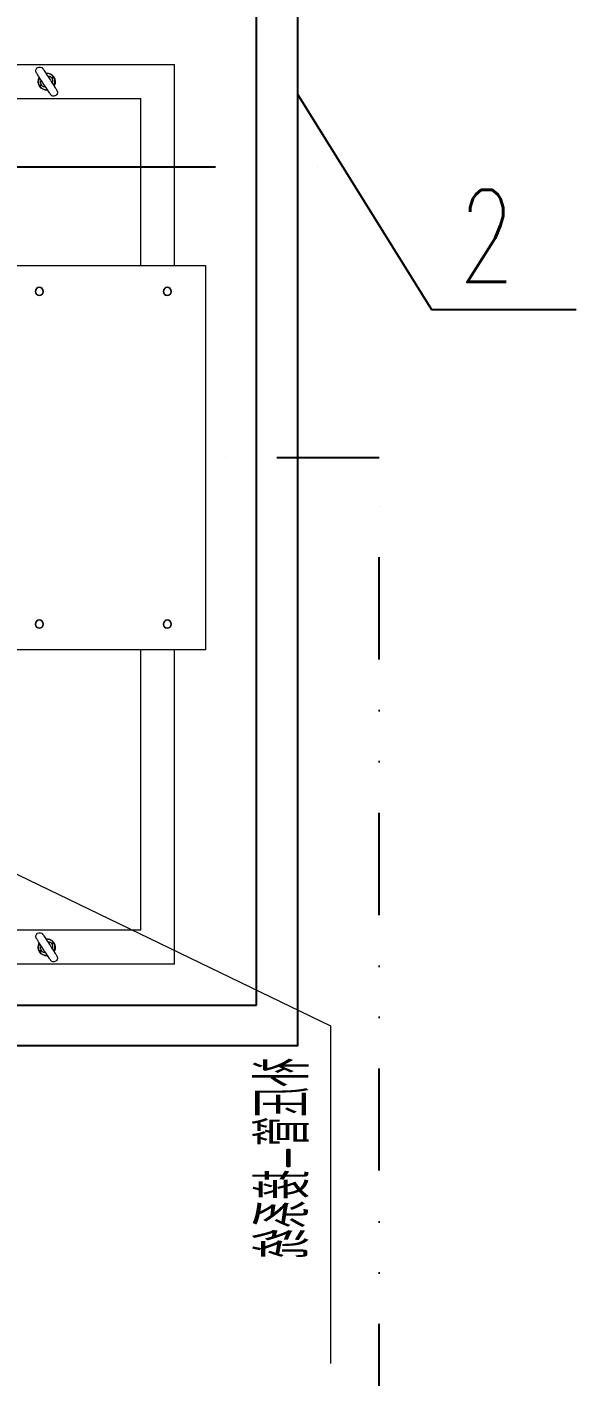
# Model space of a CAD drawing. Extents: x 179183 to 294833, y 947252 to 1004652.
# Drawn here: x 264878 to 267563, y 970637 to 977236 of the extents above; entities that cross this region are included whole.
import ezdxf

# ---------------------------------------------------------------- set-up
doc = ezdxf.new("R2010")
doc.units = 0
doc.header["$LTSCALE"] = 1000
doc.linetypes.add('DASHDOT', pattern=[1, 0.5, -0.25, 0, -0.25])
doc.linetypes.add('DIVIDE', pattern=[1.25, 0.5, -0.25, 0, -0.25, 0, -0.25])
for name, color, linetype in [('a_bz', 2, 'Continuous'), ('a_shb', 2, 'Continuous'), ('a_shb_bz', 2, 'Continuous'), ('a_shb_jc', 5, 'Continuous')]:
    doc.layers.add(name, color=color, linetype=linetype)
doc.layers.add('a_shb_ls', color=32, linetype='Continuous', lineweight=13)
doc.styles.add('GB标准字体', font='gbenor.shx', dxfattribs={"width": 0.8, "bigfont": 'gbcbig.shx'})
doc.styles.add('ROMANC', font='simplex.shx', dxfattribs={"width": 0.7, "height": 800, "bigfont": 'gbcbig.shx'})

# ---------------------------------------------------------------- blocks, each defined once
blk = doc.blocks.new('落地式膨胀箱')
at = {"layer": 'a_shb', "color": 1, "linetype": 'DASHDOT'}
blk.add_line((-350, 1950), (-350, -850), dxfattribs=at)
at = {"layer": 'a_shb'}
for p, q in [((1700, 1750), (1700, -650)), ((1700, -650), (-2400, -650))]:
    blk.add_line(p, q, dxfattribs=at)
at = {"layer": 'a_shb', "linetype": 'Continuous', "lineweight": 15}
for p, q in [((-600, 1550), (-600, -450)), ((1600, -450), (1600, 549)), ((-517.1, 332.4), (-517.1, -367.1)), ((1517.1, -367.1), (1517.1, 332.4)), ((-107.9, -525.9), (-107.9, -56.5)), ((830.9, -525.9), (830.9, -56.5)), ((-589.9, -127.8), (-589.6, -128)), ((-589.6, -128), (-588.9, -128.4)), ((-588.9, -128.4), (-587.7, -129.2)), ((-587.7, -129.2), (-586.1, -130.3)), ((-586.1, -130.3), (-584, -131.6)), ((-584, -131.6), (-581.6, -133.2)), ((-579.4, -112.2), (-579.6, -112.1)), ((-578.6, -112.7), (-579.4, -112.2)), ((-577.4, -113.5), (-578.6, -112.7)), ((-575.8, -114.6), (-577.4, -113.5)), ((-573.7, -115.9), (-575.8, -114.6)), ((-571.3, -117.5), (-573.7, -115.9)), ((-568.5, -119.3), (-571.3, -117.5)), ((-565.5, -121.3), (-568.5, -119.3)), ((-562.2, -123.5), (-565.5, -121.3)), ((-558.7, -125.7), (-562.2, -123.5)), ((-555.2, -128), (-558.7, -125.7)), ((-551.6, -130.4), (-555.2, -128)), ((-548.1, -132.7), (-551.6, -130.4)), ((1527.2, -127.8), (1527.4, -128)), ((1527.4, -128), (1528.2, -128.4)), ((1528.2, -128.4), (1529.4, -129.2)), ((1529.4, -129.2), (1531, -130.3)), ((1531, -130.3), (1533.1, -131.6)), ((1533.1, -131.6), (1535.5, -133.2)), ((1537.7, -112.2), (1537.5, -112.1)), ((1538.4, -112.7), (1537.7, -112.2)), ((1539.6, -113.5), (1538.4, -112.7)), ((1541.3, -114.6), (1539.6, -113.5)), ((1543.3, -115.9), (1541.3, -114.6)), ((1545.8, -117.5), (1543.3, -115.9)), ((1548.6, -119.3), (1545.8, -117.5)), ((1551.6, -121.3), (1548.6, -119.3)), ((1554.9, -123.5), (1551.6, -121.3)), ((1558.3, -125.7), (1554.9, -123.5)), ((1561.9, -128), (1558.3, -125.7)), ((1565.5, -130.4), (1561.9, -128)), ((1569, -132.7), (1565.5, -130.4)), ((-581.6, -133.2), (-578.8, -135)), ((-578.8, -135), (-575.7, -137)), ((-575.7, -137), (-572.4, -139.2)), ((-572.4, -139.2), (-569, -141.4)), ((-569, -141.4), (-565.5, -143.7)), ((-565.5, -143.7), (-561.9, -146.1)), ((-561.9, -146.1), (-558.3, -148.4)), ((-558.3, -148.4), (-554.9, -150.6)), ((-554.9, -150.6), (-551.6, -152.8)), ((-551.6, -152.8), (-548.6, -154.8)), ((-548.6, -154.8), (-545.8, -156.6)), ((-544.6, -134.9), (-548.1, -132.7)), ((-545.8, -156.6), (-543.3, -158.2)), ((-541.3, -137.1), (-544.6, -134.9)), ((-543.3, -158.2), (-541.3, -159.5)), ((-538.3, -139.1), (-541.3, -137.1)), ((-541.3, -159.5), (-539.6, -160.6)), ((-539.6, -160.6), (-538.4, -161.4)), ((-538.4, -161.4), (-537.7, -161.9)), ((-535.5, -140.9), (-538.3, -139.1)), ((-537.7, -161.9), (-537.5, -162)), ((-533.1, -142.5), (-535.5, -140.9)), ((-531, -143.8), (-533.1, -142.5)), ((-529.4, -144.9), (-531, -143.8)), ((-528.2, -145.7), (-529.4, -144.9)), ((-527.4, -146.2), (-528.2, -145.7)), ((-527.2, -146.3), (-527.4, -146.2)), ((1535.5, -133.2), (1538.3, -135)), ((1538.3, -135), (1541.3, -137)), ((1541.3, -137), (1544.6, -139.2)), ((1544.6, -139.2), (1548.1, -141.4)), ((1548.1, -141.4), (1551.6, -143.7)), ((1551.6, -143.7), (1555.2, -146.1)), ((1555.2, -146.1), (1558.7, -148.4)), ((1558.7, -148.4), (1562.2, -150.6)), ((1562.2, -150.6), (1565.5, -152.8)), ((1565.5, -152.8), (1568.5, -154.8)), ((1568.5, -154.8), (1571.3, -156.6)), ((1572.4, -134.9), (1569, -132.7)), ((1571.3, -156.6), (1573.7, -158.2)), ((1575.7, -137.1), (1572.4, -134.9)), ((1573.7, -158.2), (1575.8, -159.5)), ((1578.8, -139.1), (1575.7, -137.1)), ((1575.8, -159.5), (1577.4, -160.6)), ((1577.4, -160.6), (1578.6, -161.4)), ((1578.6, -161.4), (1579.4, -161.9)), ((1581.6, -140.9), (1578.8, -139.1)), ((1579.4, -161.9), (1579.6, -162)), ((1584, -142.5), (1581.6, -140.9)), ((1586.1, -143.8), (1584, -142.5)), ((1587.7, -144.9), (1586.1, -143.8)), ((1588.9, -145.7), (1587.7, -144.9)), ((1589.6, -146.2), (1588.9, -145.7)), ((1589.9, -146.3), (1589.6, -146.2)), ((-107.9, -367.1), (-517.1, -367.1)), ((1517.1, -367.1), (830.9, -367.1)), ((-107.9, -450), (-600, -450)), ((1600, -450), (830.9, -450)), ((830.9, -525.9), (-107.9, -525.9))]:
    blk.add_line(p, q, dxfattribs=at)
for centre, radius in [((-45.3, -119.1), 10.2), ((-45.3, -119.1), 9.39), ((768.3, -119.1), 10.2), ((768.3, -119.1), 9.39), ((-45.3, -432), 10.2), ((-45.3, -432), 9.39), ((768.3, -432), 10.2), ((768.3, -432), 9.39)]:
    blk.add_circle(centre, radius, dxfattribs=at)
for centre, radius, start, end in [((-584.7, -119.9), 9.39, 56.8424, 236.8424), ((-558.5, -137.1), 21, 56.8424, 120.2661), ((-701.8, -32.4), 176.9, 328.6927, 330.3635), ((-405, -226.3), 177.1, 143.322, 144.9904), ((-558.5, -137.1), 21, 353.4187, 56.8424), ((1532.3, -119.9), 9.39, 56.8424, 236.8424), ((1558.5, -137.1), 21, 56.8424, 120.2661), ((1415.1, -32.3), 177.1, 328.6942, 330.3629), ((1712.1, -226.4), 177.2, 143.3222, 144.9901), ((1558.5, -137.1), 21, 353.4187, 56.8424), ((-558.5, -137.1), 21, 173.4187, 300.2661), ((-712, -47.8), 177, 323.3221, 324.9917), ((-415.3, -241.7), 176.9, 148.6932, 150.3635), ((-532.3, -154.2), 9.39, 236.8424, 56.8424), ((1558.5, -137.1), 21, 173.4187, 300.2661), ((1405.3, -48), 176.7, 323.3219, 324.9945), ((1702.5, -242.1), 177.7, 148.6973, 150.3604), ((1584.7, -154.2), 9.39, 236.8424, 56.8424)]:
    blk.add_arc(centre, radius, start, end, dxfattribs=at)
for points, knots in [([(-567.6, -119.9), (-566.4, -119.2), (-564.1, -118), (-560.5, -117.3), (-556.5, -117), (-552.1, -117.8), (-549.2, -119.3), (-548, -119.9)], [0, 0, 0, 0, 0.2180814, 0.3740958, 0.5300477, 0.8120112, 1, 1, 1, 1]), ([(-550.6, -124.3), (-551.3, -124), (-552.8, -123.1), (-555.4, -122.3), (-557.4, -122.3), (-559.2, -122.7), (-560.4, -123.3), (-561.2, -123.8), (-561.4, -124)], [0, 0, 0, 0, 0.17582, 0.423722, 0.618616, 0.675422, 0.904589, 1, 1, 1, 1]), ([(-550.1, -124.7), (-550.2, -124.6), (-550.3, -124.5), (-550.5, -124.4), (-550.6, -124.3)], [0, 0, 0, 0, 0.5060163, 1, 1, 1, 1]), ([(-545.4, -134.4), (-545.3, -134.2), (-545.2, -133.4), (-545.1, -132), (-545.5, -130.2), (-546.3, -128.2), (-548, -126.2), (-549.5, -125.2), (-550.1, -124.7)], [0, 0, 0, 0, 0.080975, 0.300944, 0.380874, 0.586579, 0.819009, 1, 1, 1, 1]), ([(-548, -119.9), (-547.8, -120), (-547.5, -120.2), (-547.2, -120.4), (-547.1, -120.5)], [0, 0, 0, 0, 0.493958, 1, 1, 1, 1]), ([(-547.1, -120.5), (-546, -121.4), (-543.5, -123.4), (-540.7, -127.6), (-539.2, -132.3), (-538.8, -136), (-539, -137.9), (-539.1, -138.5)], [0, 0, 0, 0, 0.193598, 0.457647, 0.710886, 0.907331, 1, 1, 1, 1]), ([(1549.4, -119.9), (1550.7, -119.2), (1552.9, -118), (1556.5, -117.3), (1560.6, -117), (1565, -117.8), (1567.9, -119.3), (1569.1, -119.9)], [0, 0, 0, 0, 0.218083, 0.374096, 0.530049, 0.81201, 1, 1, 1, 1]), ([(1566.4, -124.3), (1565.8, -124), (1564.2, -123.1), (1561.7, -122.3), (1559.7, -122.3), (1557.9, -122.7), (1556.7, -123.3), (1555.9, -123.8), (1555.7, -124)], [0, 0, 0, 0, 0.175828, 0.423722, 0.618624, 0.675424, 0.904593, 1, 1, 1, 1]), ([(1567, -124.7), (1566.9, -124.6), (1566.7, -124.5), (1566.5, -124.4), (1566.4, -124.3)], [0, 0, 0, 0, 0.506151, 1, 1, 1, 1]), ([(1571.7, -134.4), (1571.7, -134.2), (1571.9, -133.4), (1571.9, -132), (1571.6, -130.2), (1570.7, -128.2), (1569, -126.2), (1567.6, -125.2), (1567, -124.7)], [0, 0, 0, 0, 0.080974, 0.300944, 0.380876, 0.586576, 0.819008, 1, 1, 1, 1]), ([(1569.1, -119.9), (1569.2, -120), (1569.5, -120.2), (1569.9, -120.4), (1570, -120.5)], [0, 0, 0, 0, 0.493984, 1, 1, 1, 1]), ([(1570, -120.5), (1571.1, -121.4), (1573.6, -123.4), (1576.4, -127.6), (1577.9, -132.3), (1578.3, -136), (1578, -137.9), (1578, -138.5)], [0, 0, 0, 0, 0.193595, 0.457647, 0.710886, 0.907331, 1, 1, 1, 1]), ([(-570, -153.6), (-571.1, -152.7), (-573.6, -150.8), (-576.4, -146.5), (-577.9, -141.8), (-578.3, -138.1), (-578, -136.2), (-578, -135.6)], [0, 0, 0, 0, 0.193599, 0.457648, 0.710887, 0.907333, 1, 1, 1, 1]), ([(-571.7, -139.7), (-571.7, -139.9), (-571.9, -140.8), (-571.9, -142.1), (-571.6, -143.9), (-570.7, -145.9), (-569, -147.9), (-567.6, -148.9), (-567, -149.4)], [0, 0, 0, 0, 0.080977, 0.300963, 0.380874, 0.586581, 0.819008, 1, 1, 1, 1]), ([(-569.1, -154.2), (-569.2, -154.1), (-569.5, -153.9), (-569.9, -153.7), (-570, -153.6)], [0, 0, 0, 0, 0.500022, 1, 1, 1, 1]), ([(-549.4, -154.2), (-550.7, -154.9), (-552.9, -156.1), (-556.5, -156.9), (-560.6, -157.1), (-565, -156.4), (-567.9, -154.8), (-569.1, -154.2)], [0, 0, 0, 0, 0.2180818, 0.3740966, 0.5300488, 0.8120128, 1, 1, 1, 1]), ([(-567, -149.4), (-566.9, -149.5), (-566.7, -149.6), (-566.5, -149.7), (-566.4, -149.8)], [0, 0, 0, 0, 0.499997, 1, 1, 1, 1]), ([(-566.4, -149.8), (-565.8, -150.1), (-564.2, -151), (-561.7, -151.8), (-559.7, -151.8), (-557.9, -151.4), (-556.7, -150.8), (-555.9, -150.3), (-555.7, -150.1)], [0, 0, 0, 0, 0.1758186, 0.4237218, 0.6186161, 0.6754229, 0.9045895, 1, 1, 1, 1]), ([(1547.1, -153.6), (1546, -152.7), (1543.5, -150.8), (1540.7, -146.5), (1539.2, -141.8), (1538.8, -138.1), (1539, -136.2), (1539.1, -135.6)], [0, 0, 0, 0, 0.193601, 0.457647, 0.710888, 0.907333, 1, 1, 1, 1]), ([(1545.4, -139.7), (1545.3, -139.9), (1545.2, -140.8), (1545.1, -142.1), (1545.5, -143.9), (1546.3, -145.9), (1548, -147.9), (1549.5, -148.9), (1550.1, -149.4)], [0, 0, 0, 0, 0.080977, 0.300965, 0.380878, 0.586587, 0.819007, 1, 1, 1, 1]), ([(1548, -154.2), (1547.8, -154.1), (1547.5, -153.9), (1547.2, -153.7), (1547.1, -153.6)], [0, 0, 0, 0, 0.499978, 1, 1, 1, 1]), ([(1567.6, -154.2), (1566.4, -154.9), (1564.1, -156.1), (1560.5, -156.9), (1556.5, -157.1), (1552.1, -156.4), (1549.2, -154.8), (1548, -154.2)], [0, 0, 0, 0, 0.218083, 0.374097, 0.53005, 0.812011, 1, 1, 1, 1]), ([(1550.1, -149.4), (1550.2, -149.5), (1550.3, -149.6), (1550.5, -149.7), (1550.6, -149.8)], [0, 0, 0, 0, 0.500072, 1, 1, 1, 1]), ([(1550.6, -149.8), (1551.3, -150.1), (1552.8, -151), (1555.4, -151.8), (1557.4, -151.8), (1559.2, -151.4), (1560.4, -150.8), (1561.2, -150.3), (1561.4, -150.1)], [0, 0, 0, 0, 0.175828, 0.423723, 0.618625, 0.675425, 0.904593, 1, 1, 1, 1])]:
    blk.add_open_spline(points, degree=3, knots=knots, dxfattribs=at)
at = {"layer": 'a_shb_jc'}
blk.add_lwpolyline([(-2500, -750), (1800, -750), (1800, 1850), (-2500, 1850)], close=True, dxfattribs=at)
at = {"layer": 'a_shb_ls'}
for p, q in [((1357.5, -17.4), (1751, -831.1)), ((1751, -831.1), (2576.2, -831.1))]:
    blk.add_line(p, q, dxfattribs=at)
at = {"layer": 'a_shb_ls', "style": 'GB标准字体', "width": 0.8}
blk.add_text('补压管-接系统', height=125.18, dxfattribs=at).set_placement((1828.7, -777.7))

msp = doc.modelspace()

# ---------------------------------------------------------------- linework, layer by layer
at = {"layer": 'a_bz', "linetype": 'DIVIDE'}
for p, q in [((266600.2, 975128.7), (265752, 975128.7)), ((266600.2, 969141.6), (266600.2, 975128.7))]:
    msp.add_line(p, q, dxfattribs=at)
at = {"layer": 'a_shb_bz'}
for p, q in [((266200.2, 976907.5), (266856.5, 975853.4)), ((266856.5, 975853.4), (267563, 975853.4))]:
    msp.add_line(p, q, dxfattribs=at)

# ---------------------------------------------------------------- block references
at = {"layer": 'a_shb', "xscale": -2, "yscale": 2, "zscale": 2, "rotation": 90.00000000011126}
msp.add_blockref('落地式膨胀箱', (264700.2, 975851.7), dxfattribs=at)

# ---------------------------------------------------------------- texts
at = {"layer": 'a_shb_bz', "style": 'ROMANC', "width": 0.7}
msp.add_text('2', height=450, dxfattribs=at).set_placement((266991.5, 975988.4))

doc.saveas('drawing.dxf')
